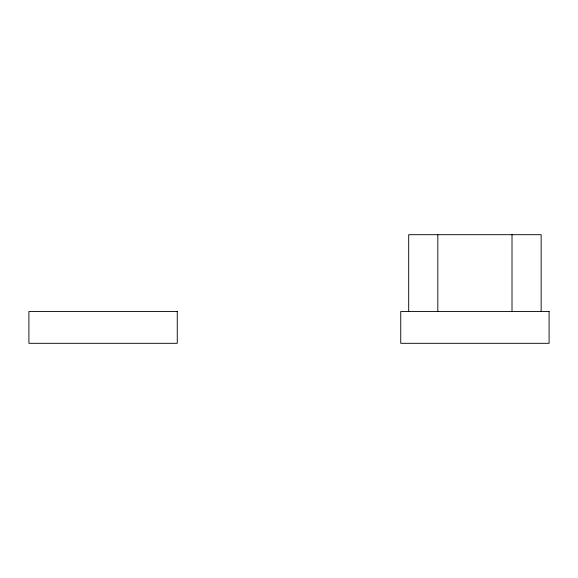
<?xml version="1.0" encoding="UTF-8"?>
<svg xmlns="http://www.w3.org/2000/svg" width="578" height="578" viewBox="0 0 578 578"><rect width="100%" height="100%" fill="white"/><g stroke="black" fill="none" stroke-linecap="round" stroke-linejoin="round"><path stroke-width="0.87" d="M541.153 311.52L541.153 234.69L408.689 234.69L408.689 311.52M512.007 234.69L512.007 311.52M437.828 234.69L437.828 311.52M177.258 311.52L28.9 311.52L28.9 343.31L177.258 343.31L177.258 311.52M549.1 311.52L400.742 311.52L400.742 343.31L549.1 343.31L549.1 311.52"/></g></svg>
